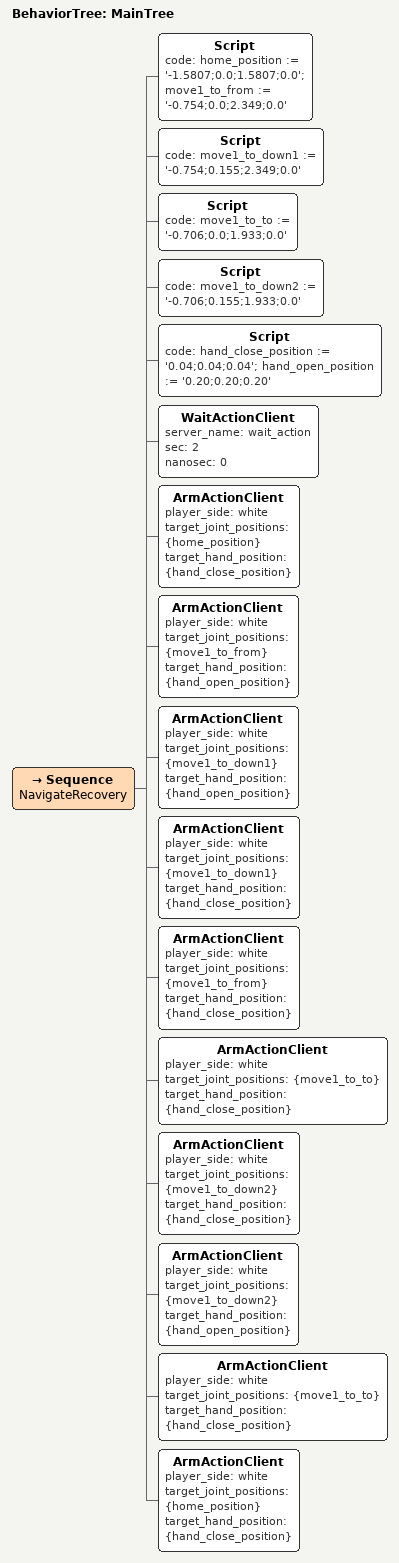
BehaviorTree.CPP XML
<root BTCPP_format="4">
    <BehaviorTree ID="MainTree">
        <Sequence name="NavigateRecovery">
            <Script code="home_position := '-1.5807;0.0;1.5807;0.0'; move1_to_from := '-0.754;0.0;2.349;0.0'"/>
            <Script code="move1_to_down1 := '-0.754;0.155;2.349;0.0'"/>
            <Script code="move1_to_to := '-0.706;0.0;1.933;0.0'"/>
            <Script code="move1_to_down2 := '-0.706;0.155;1.933;0.0'"/>
            <Script code="hand_close_position := '0.04;0.04;0.04'; hand_open_position := '0.20;0.20;0.20'"/>

            <WaitActionClient server_name="wait_action" sec="2" nanosec="0" />
            <ArmActionClient player_side="white" target_joint_positions="{home_position}" target_hand_position="{hand_close_position}" />
            <ArmActionClient player_side="white" target_joint_positions="{move1_to_from}" target_hand_position="{hand_open_position}" />
            <ArmActionClient player_side="white" target_joint_positions="{move1_to_down1}" target_hand_position="{hand_open_position}" />
            <ArmActionClient player_side="white" target_joint_positions="{move1_to_down1}" target_hand_position="{hand_close_position}" />
            <ArmActionClient player_side="white" target_joint_positions="{move1_to_from}" target_hand_position="{hand_close_position}" />
            <ArmActionClient player_side="white" target_joint_positions="{move1_to_to}" target_hand_position="{hand_close_position}" />
            <ArmActionClient player_side="white" target_joint_positions="{move1_to_down2}" target_hand_position="{hand_close_position}" />
            <ArmActionClient player_side="white" target_joint_positions="{move1_to_down2}" target_hand_position="{hand_open_position}" />
            <ArmActionClient player_side="white" target_joint_positions="{move1_to_to}" target_hand_position="{hand_close_position}" />
            <ArmActionClient player_side="white" target_joint_positions="{home_position}" target_hand_position="{hand_close_position}" />
        </Sequence>
    </BehaviorTree>
</root>
